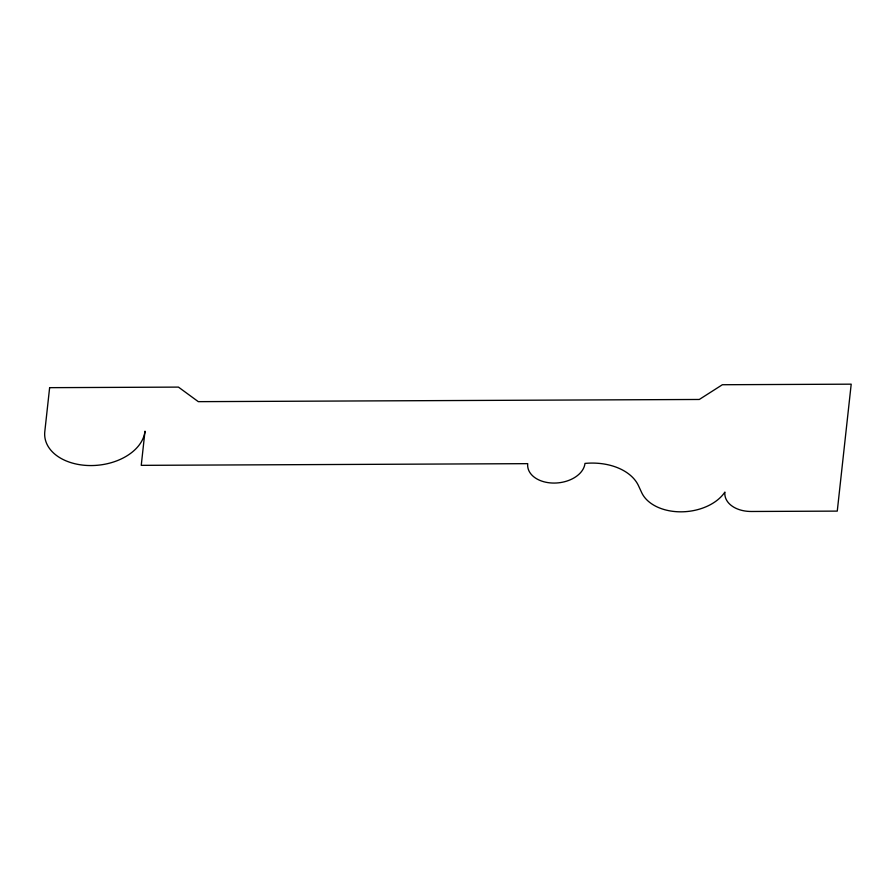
<?xml version="1.0" encoding="UTF-8"?>
<svg xmlns="http://www.w3.org/2000/svg" width="896" height="896" viewBox="0 0 896 896"><rect width="100%" height="100%" fill="white"/><g stroke="black" fill="none" stroke-linecap="round" stroke-linejoin="round"><path stroke-width="1.34" d="M49.627 387.666L44.8 431.603A50.378 33.97 -5.8 0 0 91.146 465.562A50.378 33.97 -5.8 0 0 144.995 431.166L141.243 465.349L527.722 463.658A28.784 19.41 -5.8 0 0 554.21 483.067A28.784 19.41 -5.8 0 0 584.976 463.411A53.054 35.773 -5.8 0 1 638.557 485.845L641.67 492.598A44.834 30.229 -5.8 0 0 681.218 511.829A44.834 30.229 -5.8 0 0 724.898 492.083A28.784 19.41 -5.8 0 0 751.386 511.482L837.267 511.112L851.2 384.171L722.378 384.731L699.294 399.47L198.307 401.654L178.45 387.106L49.627 387.666"/></g></svg>
